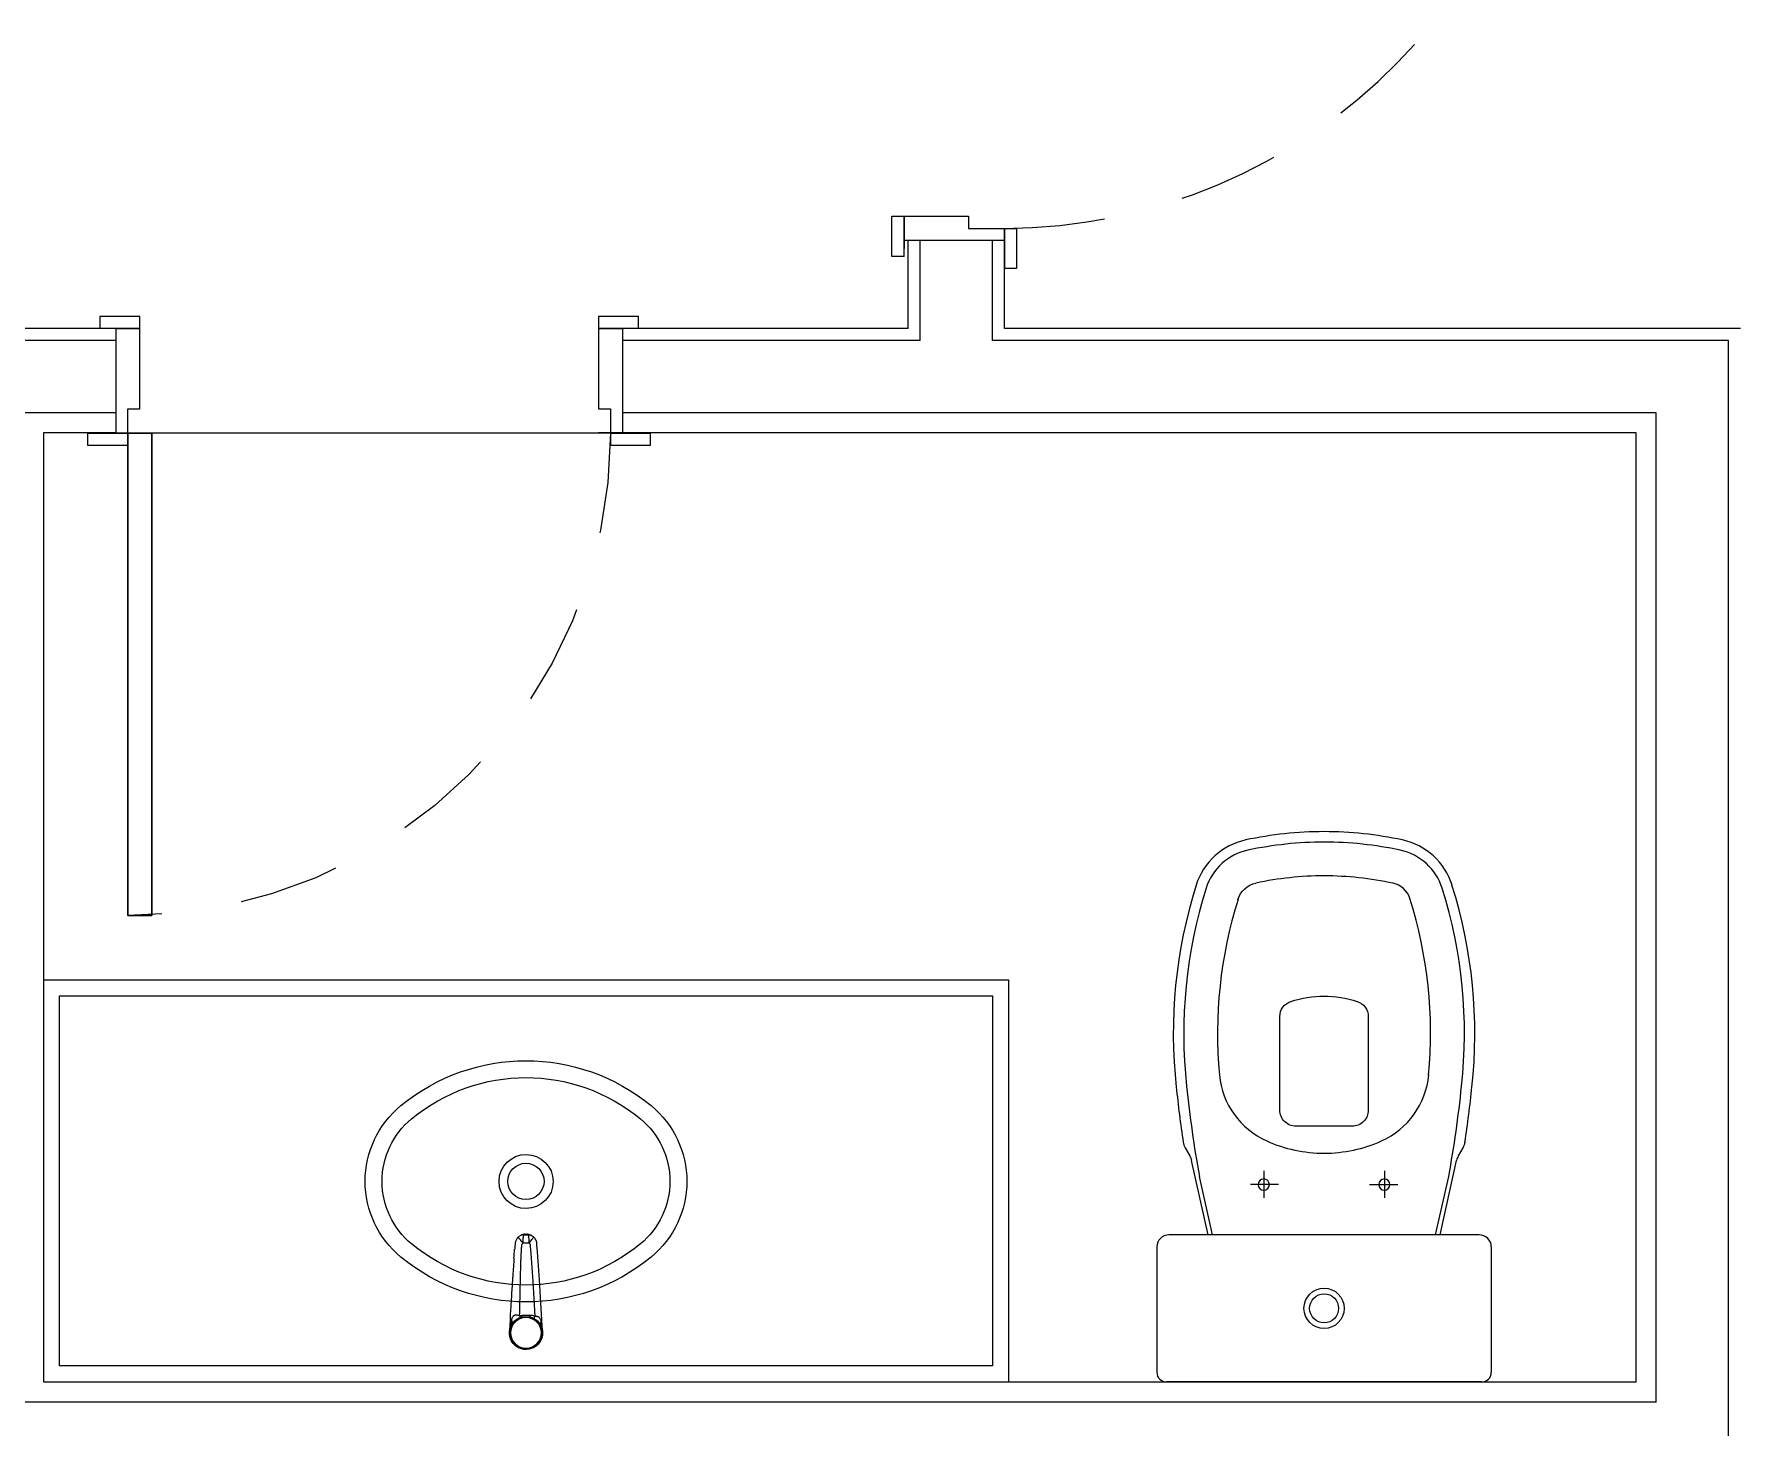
# Model space of a CAD drawing. Header units: millimetres. Extents: x 188.6 to 263.2, y 40.1 to 120.1.
# Drawn here: x 234.838 to 236.949, y 111.308 to 113.04 of the extents above; entities that cross this region are included whole.
import ezdxf

# ---------------------------------------------------------------- set-up
doc = ezdxf.new("R2010")
doc.units = ezdxf.units.MM
doc.linetypes.add('_XREF_APTOS 605 E 606_R01$0$XREF-TIPO$0$HIDDEN2', pattern=[0.1875, 0.125, -0.0625])
doc.layers.add('ARQ', color=8, linetype='Continuous')
doc.layers.add('ARQ-BASE', color=8, linetype='Continuous')

# ---------------------------------------------------------------- blocks, each defined once
blk = doc.blocks.new('_XREF_APTOS 605 E 606_R01$0$XREF-TIPO$0$A$C281A5909')
at = {"layer": 'ARQ-BASE'}
for p, q in [((0.05, 0.755), (0.08, 0.755)), ((0.05, 0.155), (0.05, 0.755)), ((0.08, 0.755), (0.05, 0.755)), ((0.05, 0.755), (0.05, 0.155)), ((0.08, 0.755), (0.08, 0.155)), ((0.08, 0.155), (0.08, 0.755)), ((0.035, 0.0249), (0.035, 0.155)), ((0.08, 0.155), (0.05, 0.155)), ((0.05, 0.155), (0.08, 0.155)), ((0.65, 0.155), (0.08, 0.155)), ((0.665, 0.025), (0.665, 0.155))]:
    blk.add_line(p, q, dxfattribs=at)
at = {"layer": 'ARQ-BASE', "lineweight": 13}
for p, q in [((0, 0.155), (0, 0.17)), ((0, 0.17), (0.05, 0.17)), ((0.65, 0.155), (0.65, 0.17)), ((0.65, 0.17), (0.7, 0.17)), ((0.7, 0.17), (0.7, 0.155)), ((0, 0.155), (0.05, 0.155)), ((0.05, 0.155), (0.035, 0.155)), ((0.05, 0.155), (0.05, 0.125)), ((0.665, 0.155), (0.65, 0.155)), ((0.65, 0.125), (0.65, 0.155)), ((0.65, 0.155), (0.7, 0.155)), ((0.05, 0.125), (0.065, 0.125)), ((0.065, 0.125), (0.065, 0.025)), ((0.635, 0.025), (0.635, 0.125)), ((0.635, 0.125), (0.65, 0.125)), ((0.065, 0.025), (0.015, 0.025)), ((0.015, 0.01), (0.015, 0.0249)), ((0.035, 0.025), (0.065, 0.025)), ((0.065, 0.025), (0.065, 0.01)), ((0.635, 0.025), (0.665, 0.025)), ((0.635, 0.01), (0.635, 0.025)), ((0.685, 0.025), (0.635, 0.025)), ((0.685, 0.025), (0.685, 0.01)), ((0.065, 0.01), (0.015, 0.01)), ((0.685, 0.01), (0.635, 0.01))]:
    blk.add_line(p, q, dxfattribs=at)
at = {"layer": 'ARQ-BASE', "color": 8, "linetype": '_XREF_APTOS 605 E 606_R01$0$XREF-TIPO$0$HIDDEN2'}
blk.add_arc((0.05, 0.155), 0.6, 0, 90, dxfattribs=at)
blk = doc.blocks.new('_XREF_APTOS 605 E 606_R01$0$vasosanit')
at = {"layer": 'ARQ-BASE', "extrusion": (0, 0, -1)}
for p, q in [((217.5781, 108.4194), (217.5839, 108.4094)), ((217.9234, 108.4194), (217.9176, 108.4094)), ((217.6066, 108.3113), (217.5861, 108.4037)), ((217.6758, 108.3908), (217.6758, 108.3574)), ((217.8257, 108.3908), (217.8257, 108.3574)), ((217.8949, 108.3113), (217.9154, 108.4037)), ((217.612, 108.3113), (217.5958, 108.3838)), ((217.6941, 108.3738), (217.6592, 108.3738)), ((217.8074, 108.3738), (217.8423, 108.3738)), ((217.8895, 108.3113), (217.9057, 108.3838)), ((217.5578, 108.3113), (217.9436, 108.3113)), ((217.5428, 108.2963), (217.5428, 108.1404)), ((217.9586, 108.2963), (217.9586, 108.1404)), ((217.5548, 108.1284), (217.9466, 108.1284))]:
    blk.add_line(p, q, dxfattribs=at)
for points in [[(-217.7095, 108.6016, -0.323845), (-217.6958, 108.5826), (-217.6958, 108.4663, -0.414214), (-217.7158, 108.4463), (-217.7857, 108.4463, -0.414214), (-217.8057, 108.4663), (-217.8057, 108.5826, -0.000018), (-217.8057, 108.5826, -0.323824), (-217.792, 108.6016, -0.160379), (-217.7095, 108.6016, 0.160379)], [(-217.8221, 108.428, 0.105502), (-217.7507, 108.4128, 0.105502), (-217.6793, 108.428)]]:
    blk.add_lwpolyline(points, format="xyb", dxfattribs=at)
at = {"layer": 'ARQ-BASE'}
for centre in [(217.6758, 108.3738), (217.8257, 108.3738)]:
    blk.add_circle(centre, 0.007, dxfattribs=at)
at = {"layer": 'ARQ-BASE', "extrusion": (0, 0, -1)}
for radius in [0.025, 0.018]:
    blk.add_circle((-217.7507, 108.2199), radius, dxfattribs=at)
for centre, radius, start, end in [((-217.7507, 108.3502), 0.4624, 77.837, 90.0069), ((-217.7508, 108.3502), 0.4624, 89.9931, 102.163), ((-217.6707, 108.7211), 0.083, 17.5138, 77.8297), ((-217.7507, 108.3502), 0.4494, 77.8311, 90.0006), ((-217.7507, 108.3502), 0.4494, 89.9994, 102.1689), ((-217.8307, 108.7211), 0.083, 102.1703, 162.4862), ((-217.6707, 108.7211), 0.07, 17.5106, 77.832), ((-217.8307, 108.7211), 0.07, 102.168, 162.4894), ((-217.6707, 108.7211), 0.028, 17.5066, 77.8279), ((-217.7507, 108.3502), 0.4074, 77.8291, 90.0002), ((-217.7507, 108.3502), 0.4074, 90.0119, 102.0081), ((-218.176, 108.5617), 0.6127, 353.7289, 17.51), ((-218.1759, 108.5618), 0.5997, 353.7335, 17.5088), ((-218.176, 108.5617), 0.5577, 354.6802, 17.5085), ((-217.3255, 108.5617), 0.5577, 162.6211, 185.3198), ((-217.3255, 108.5618), 0.5997, 162.4912, 186.2665), ((-217.3255, 108.5617), 0.6127, 162.49, 186.2711), ((-219.0702, 108.6488), 1.5111, 351.5285, 354.1727), ((-219.0705, 108.6514), 1.4988, 349.7178, 354.049), ((-217.7201, 108.5193), 0.0999, 294.0885, 354.6746), ((-217.7813, 108.5193), 0.0999, 185.3254, 245.9115), ((-216.431, 108.6514), 1.4988, 185.951, 190.2822), ((-216.4294, 108.6493), 1.513, 185.8403, 188.4774), ((-217.5953, 108.4294), 0.02, 329.8981, 351.5901), ((-217.9061, 108.4295), 0.02, 188.5565, 210.108), ((-217.5666, 108.3994), 0.02, 149.925, 167.6324), ((-217.9349, 108.3993), 0.0201, 12.5492, 30.1035), ((-217.5578, 108.2963), 0.015, 359.9948, 90.0052), ((-217.9437, 108.2963), 0.015, 89.9948, 180.0052), ((-217.5548, 108.1404), 0.012, 270.0046, 359.9954), ((-217.9466, 108.1404), 0.012, 180.0046, 269.9954)]:
    blk.add_arc(centre, radius, start, end, dxfattribs=at)
at = {"layer": 'ARQ-BASE'}
blk.add_arc((217.8292, 108.7194), 0.03, 17.3789, 77.9919, dxfattribs=at)
blk = doc.blocks.new('_XREF_APTOS 605 E 606_R01$0$XREF-TIPO$0$A$C433F3541')
at = {"layer": 'ARQ-BASE'}
for p, q in [((0.05, 0.14), (0.05, 0.825)), ((0.05, 0.825), (0.05, 0.14)), ((0.05, 0.825), (0.08, 0.825)), ((0.08, 0.825), (0.08, 0.14)), ((0.08, 0.14), (0.08, 0.825)), ((0, 0.155), (0.05, 0.155)), ((0, 0.14), (0, 0.155)), ((0.75, 0.155), (0.8, 0.155)), ((0.75, 0.14), (0.75, 0.155)), ((0.8, 0.155), (0.8, 0.14)), ((0, 0.14), (0.05, 0.14)), ((0.05, 0.14), (0.035, 0.14)), ((0.035, 0.015), (0.035, 0.14)), ((0.08, 0.14), (0.05, 0.14)), ((0.05, 0.14), (0.08, 0.14)), ((0.05, 0.14), (0.05, 0.095)), ((0.765, 0.14), (0.75, 0.14)), ((0.75, 0.095), (0.75, 0.14)), ((0.75, 0.14), (0.8, 0.14)), ((0.765, 0.14), (0.765, 0.015)), ((0.05, 0.095), (0.065, 0.095)), ((0.065, 0.095), (0.065, 0.015)), ((0.735, 0.095), (0.75, 0.095)), ((0.735, 0.015), (0.735, 0.095)), ((0.015, 0), (0.015, 0.015)), ((0.065, 0.015), (0.015, 0.015)), ((0.065, 0), (0.015, 0)), ((0.035, 0.015), (0.065, 0.015)), ((0.065, 0.015), (0.065, 0)), ((0.735, 0), (0.735, 0.015)), ((0.735, 0.015), (0.775, 0.015)), ((0.785, 0.015), (0.735, 0.015)), ((0.785, 0), (0.735, 0)), ((0.785, 0.015), (0.785, 0))]:
    blk.add_line(p, q, dxfattribs=at)
at = {"layer": 'ARQ-BASE', "color": 8, "linetype": '_XREF_APTOS 605 E 606_R01$0$XREF-TIPO$0$HIDDEN2'}
blk.add_arc((0.0627, 0.1378), 0.6873, 0.1848, 91.0562, dxfattribs=at)
blk = doc.blocks.new('_XREF_APTOS 605 E 606_R01$0$A$C2D591F4F')
at = {"layer": 'ARQ-BASE'}
for p, q in [((0.1865, 0.1318), (0.1865, 0.132)), ((0.2037, 0.1324), (0.1963, 0.1324)), ((0.203, 0.1425), (0.197, 0.1425)), ((0.1949, 0.0422), (0.2051, 0.0422)), ((0.1949, 0.0404), (0.1949, 0.0422)), ((0.2051, 0.0404), (0.2051, 0.0422)), ((0.1794, 0.0224), (0.1794, 0.0222)), ((0.1794, 0.0222), (0.1794, 0.0222)), ((0.2051, 0.0404), (0.1949, 0.0404)), ((0.2205, 0.0239), (0.2205, 0.0239)), ((0.2205, 0.0239), (0.2205, 0.0235))]:
    blk.add_line(p, q, dxfattribs=at)
for points in [[(0.3556, 0.3031, 0.358974), (0.0444, 0.3031, 0.471698), (0.0444, 0.1149, 0.358974), (0.3556, 0.1149, 0.471698)], [(0.3422, 0.2869, 0.358974), (0.0578, 0.2869, 0.471698), (0.0578, 0.1311, 0.358974), (0.3422, 0.1311, 0.471698)], [(0.2, 0.2315, 1), (0.2, 0.1865, 1)]]:
    blk.add_lwpolyline(points, format="xyb", close=True, dxfattribs=at)
blk.add_lwpolyline([(0.2335, 0.209, 336.274616), (0.2335, 0.2086)], format="xyb", dxfattribs=at)
for points in [[(0.1794, 0.0225, 0), (0.1805, 0.0438, 0), (0.1818, 0.0651, 0), (0.1832, 0.0864, 0), (0.1844, 0.1039, 0), (0.1857, 0.1215, 0), (0.1863, 0.1302, 0), (0.1864, 0.1312, 0), (0.1864, 0.1316, 0), (0.1865, 0.1318, 0)], [(0.1865, 0.132, 0), (0.1865, 0.132, 0), (0.1865, 0.1325, 0), (0.1866, 0.1329, 0), (0.1867, 0.1334, 0), (0.1869, 0.1339, 0), (0.1869, 0.1339, 0)], [(0.1869, 0.1339, 0), (0.1869, 0.1339, 0), (0.1871, 0.1347, 0), (0.1875, 0.1356, 0), (0.1879, 0.1364, 0), (0.1885, 0.1374, 0), (0.1891, 0.1383, 0), (0.1899, 0.1391, 0), (0.1907, 0.1399, 0)], [(0.1963, 0.1324, 0), (0.196, 0.132, 0), (0.1957, 0.1317, 0), (0.1954, 0.1314, 0), (0.1952, 0.131, 0), (0.1951, 0.1307, 0), (0.1949, 0.1303, 0), (0.1948, 0.1298, 0), (0.1947, 0.1293, 0), (0.1946, 0.1287, 0), (0.1946, 0.1281, 0), (0.1939, 0.1194, 0), (0.1926, 0.1019, 0), (0.1914, 0.0844, 0), (0.1901, 0.063, 0), (0.1888, 0.0415, 0)], [(0.1963, 0.1324, 0), (0.1953, 0.1334, 0), (0.1943, 0.1345, 0), (0.1935, 0.1355, 0), (0.1926, 0.1365, 0), (0.192, 0.1375, 0), (0.1914, 0.1383, 0), (0.191, 0.1389, 0), (0.1907, 0.1394, 0), (0.1906, 0.1398, 0), (0.1907, 0.1399, 0)], [(0.1907, 0.1399, 0), (0.1911, 0.1402, 0), (0.1914, 0.1406, 0), (0.1918, 0.1409, 0), (0.192, 0.141, 0), (0.1921, 0.141, 0), (0.1922, 0.1411, 0), (0.1923, 0.1412, 0), (0.1923, 0.1412, 0), (0.1924, 0.1412, 0), (0.1924, 0.1413, 0), (0.1924, 0.1413, 0), (0.1924, 0.1413, 0), (0.1924, 0.1413, 0)], [(0.197, 0.1425, 0), (0.1956, 0.1424, 0), (0.1942, 0.1421, 0), (0.193, 0.1416, 0), (0.1924, 0.1413, 0)], [(0.197, 0.1425, 0), (0.197, 0.1424, 0), (0.1969, 0.1422, 0), (0.1969, 0.142, 0), (0.1969, 0.1418, 0), (0.1969, 0.1415, 0), (0.1969, 0.1411, 0), (0.1968, 0.1407, 0), (0.1968, 0.1402, 0), (0.1968, 0.1397, 0), (0.1967, 0.1392, 0), (0.1967, 0.1386, 0), (0.1966, 0.138, 0), (0.1966, 0.1374, 0), (0.1966, 0.137, 0), (0.1965, 0.1363, 0), (0.1965, 0.1355, 0), (0.1964, 0.1348, 0), (0.1964, 0.1341, 0), (0.1963, 0.1336, 0), (0.1963, 0.133, 0), (0.1963, 0.1324, 0)], [(0.199, 0.1433, 0), (0.1989, 0.1433, 0), (0.1987, 0.1432, 0), (0.1986, 0.1432, 0), (0.1984, 0.1431, 0), (0.1982, 0.1431, 0), (0.198, 0.143, 0), (0.1977, 0.1429, 0), (0.1974, 0.1428, 0), (0.197, 0.1425, 0)], [(0.202, 0.1433, 0), (0.201, 0.1434, 0), (0.2003, 0.1434, 0), (0.1995, 0.1434, 0), (0.1988, 0.1434, 0), (0.198, 0.1433, 0)], [(0.198, 0.1433, 0), (0.199, 0.1433, 0)], [(0.201, 0.1433, 0), (0.2008, 0.1433, 0), (0.2006, 0.1433, 0), (0.2005, 0.1434, 0), (0.2005, 0.1434, 0), (0.2004, 0.1434, 0), (0.2003, 0.1434, 0), (0.2002, 0.1434, 0), (0.2002, 0.1434, 0), (0.2001, 0.1434, 0), (0.2001, 0.1434, 0), (0.2, 0.1434, 0), (0.2, 0.1434, 0), (0.1999, 0.1434, 0), (0.1999, 0.1434, 0), (0.1998, 0.1434, 0), (0.1998, 0.1434, 0), (0.1996, 0.1434, 0), (0.1995, 0.1434, 0), (0.1994, 0.1433, 0), (0.1993, 0.1433, 0), (0.199, 0.1433, 0)], [(0.203, 0.1425, 0), (0.2026, 0.1427, 0), (0.2022, 0.1429, 0), (0.2018, 0.1431, 0), (0.2016, 0.1431, 0), (0.2014, 0.1432, 0), (0.2012, 0.1432, 0), (0.2011, 0.1433, 0), (0.201, 0.1433, 0), (0.201, 0.1433, 0)], [(0.201, 0.1433, 0), (0.202, 0.1433, 0), (0.202, 0.1433, 0)], [(0.2037, 0.1324, 0), (0.2036, 0.1331, 0), (0.2036, 0.1338, 0), (0.2035, 0.1346, 0), (0.2035, 0.1353, 0), (0.2034, 0.136, 0), (0.2034, 0.1366, 0), (0.2034, 0.1373, 0), (0.2033, 0.138, 0), (0.2033, 0.1386, 0), (0.2032, 0.1392, 0), (0.2032, 0.1396, 0), (0.2032, 0.14, 0), (0.2031, 0.1404, 0), (0.2031, 0.1408, 0), (0.2031, 0.1413, 0), (0.203, 0.1416, 0), (0.203, 0.1419, 0), (0.203, 0.1422, 0), (0.203, 0.1424, 0), (0.203, 0.1425, 0)], [(0.203, 0.1425, 0), (0.2044, 0.1424, 0), (0.2057, 0.1421, 0), (0.207, 0.1416, 0), (0.2075, 0.1413, 0)], [(0.2031, 0.1431, 0), (0.2035, 0.1431, 0), (0.204, 0.1429, 0), (0.2045, 0.1427, 0), (0.205, 0.1426, 0), (0.2055, 0.1424, 0), (0.206, 0.1421, 0), (0.2066, 0.1418, 0), (0.207, 0.1416, 0)], [(0.2037, 0.1324, 0), (0.204, 0.1327, 0), (0.2044, 0.1331, 0), (0.2048, 0.1335, 0), (0.2051, 0.134, 0), (0.2055, 0.1344, 0), (0.2059, 0.1348, 0), (0.2063, 0.1352, 0), (0.2066, 0.1357, 0), (0.207, 0.1361, 0), (0.2073, 0.1365, 0), (0.2076, 0.1369, 0), (0.2079, 0.1373, 0), (0.2082, 0.1377, 0), (0.2084, 0.138, 0), (0.2087, 0.1383, 0), (0.2088, 0.1386, 0), (0.209, 0.1389, 0), (0.2091, 0.1391, 0), (0.2092, 0.1393, 0), (0.2093, 0.1395, 0), (0.2093, 0.1396, 0), (0.2093, 0.1397, 0), (0.2093, 0.1398, 0), (0.2093, 0.1399, 0)], [(0.2079, 0.0421, 0), (0.2078, 0.0453, 0), (0.2077, 0.0486, 0), (0.2076, 0.0522, 0), (0.2075, 0.056, 0), (0.2075, 0.0595, 0), (0.2074, 0.0631, 0), (0.2074, 0.0642, 0), (0.2073, 0.0652, 0), (0.2073, 0.0662, 0), (0.2073, 0.0672, 0), (0.2073, 0.0682, 0), (0.2072, 0.0739, 0), (0.2071, 0.0795, 0), (0.2071, 0.0806, 0), (0.207, 0.0817, 0), (0.207, 0.0828, 0), (0.207, 0.0839, 0), (0.207, 0.0851, 0), (0.2069, 0.0862, 0), (0.2069, 0.0873, 0), (0.2069, 0.0884, 0), (0.2068, 0.0922, 0), (0.2067, 0.0959, 0), (0.2066, 0.0994, 0), (0.2065, 0.1029, 0), (0.2064, 0.1057, 0), (0.2063, 0.1085, 0), (0.2063, 0.1092, 0), (0.2062, 0.1099, 0), (0.2062, 0.1106, 0), (0.2062, 0.1113, 0), (0.2061, 0.112, 0), (0.2061, 0.1127, 0), (0.206, 0.1148, 0), (0.2059, 0.1168, 0), (0.2058, 0.1189, 0), (0.2057, 0.1209, 0), (0.2056, 0.1229, 0), (0.2055, 0.1248, 0), (0.2055, 0.1252, 0), (0.2054, 0.1256, 0), (0.2054, 0.126, 0), (0.2054, 0.1264, 0), (0.2054, 0.1267, 0), (0.2053, 0.1271, 0), (0.2053, 0.1275, 0), (0.2053, 0.1278, 0), (0.2053, 0.1282, 0), (0.2052, 0.1286, 0), (0.2052, 0.1289, 0), (0.2052, 0.1292, 0), (0.2052, 0.1294, 0), (0.2051, 0.1296, 0), (0.2051, 0.1298, 0), (0.2051, 0.13, 0), (0.205, 0.1302, 0), (0.205, 0.1303, 0), (0.2049, 0.1305, 0), (0.2049, 0.1306, 0), (0.2047, 0.131, 0), (0.2045, 0.1313, 0), (0.2043, 0.1316, 0), (0.2041, 0.1318, 0), (0.2039, 0.1321, 0), (0.2037, 0.1324, 0)], [(0.2093, 0.1399, 0), (0.2101, 0.1391, 0), (0.2108, 0.1382, 0), (0.2115, 0.1373, 0), (0.212, 0.1364, 0), (0.2124, 0.1357, 0), (0.2127, 0.1351, 0), (0.2129, 0.1344, 0), (0.213, 0.1342, 0)], [(0.213, 0.1342, 0), (0.213, 0.1339, 0), (0.2132, 0.1334, 0), (0.2133, 0.1329, 0), (0.2133, 0.1326, 0), (0.2133, 0.1325, 0), (0.2134, 0.1325, 0), (0.2134, 0.1324, 0), (0.2134, 0.1324, 0), (0.2134, 0.1324, 0), (0.2134, 0.1324, 0), (0.2134, 0.1324, 0), (0.2134, 0.1324, 0), (0.2134, 0.1324, 0), (0.2134, 0.1324, 0), (0.2134, 0.1324, 0), (0.2135, 0.1312, 0), (0.2136, 0.1304, 0), (0.2136, 0.1297, 0), (0.2137, 0.1289, 0), (0.2138, 0.1282, 0), (0.2138, 0.1275, 0), (0.2139, 0.1268, 0), (0.2139, 0.1263, 0), (0.214, 0.1257, 0), (0.214, 0.1251, 0), (0.214, 0.1247, 0)], [(0.2149, 0.1134, 0), (0.2149, 0.1126, 0), (0.215, 0.1121, 0), (0.215, 0.1117, 0), (0.2151, 0.1111, 0), (0.2151, 0.1106, 0), (0.2151, 0.1101, 0), (0.2152, 0.1098, 0), (0.2152, 0.1095, 0), (0.2152, 0.1092, 0), (0.2153, 0.1076, 0), (0.2154, 0.1059, 0), (0.2156, 0.104, 0), (0.2157, 0.1022, 0), (0.2158, 0.1002, 0), (0.216, 0.0982, 0), (0.2161, 0.0964, 0), (0.2162, 0.0947, 0), (0.2163, 0.0929, 0), (0.2165, 0.0911, 0), (0.2165, 0.0906, 0), (0.2165, 0.09, 0), (0.2165, 0.0899, 0), (0.2165, 0.0898, 0), (0.2166, 0.0896, 0), (0.2166, 0.0894, 0), (0.2166, 0.089, 0), (0.2166, 0.0884, 0), (0.2167, 0.0876, 0), (0.2168, 0.0868, 0), (0.2168, 0.0866, 0)], [(0.2168, 0.0866, 0), (0.2168, 0.0858, 0), (0.2169, 0.0846, 0), (0.217, 0.0838, 0), (0.217, 0.0829, 0), (0.217, 0.0826, 0), (0.217, 0.0824, 0), (0.2171, 0.0821, 0), (0.2171, 0.0818, 0), (0.2171, 0.0816, 0), (0.2171, 0.0813, 0), (0.2173, 0.0785, 0), (0.2175, 0.0759, 0), (0.2176, 0.0734, 0), (0.2178, 0.0711, 0), (0.2179, 0.0697, 0), (0.218, 0.068, 0), (0.2181, 0.0663, 0), (0.2182, 0.0647, 0), (0.2183, 0.0631, 0), (0.2185, 0.0596, 0), (0.2187, 0.0561, 0), (0.2189, 0.0527, 0), (0.2191, 0.0491, 0), (0.2195, 0.0426, 0), (0.2198, 0.0362, 0), (0.2202, 0.03, 0), (0.2205, 0.0239, 0)], [(0.1888, 0.0415, 0), (0.1903, 0.0418, 0), (0.1918, 0.0421, 0), (0.1933, 0.0422, 0), (0.1949, 0.0422, 0)], [(0.2079, 0.0421, 0), (0.2079, 0.0421, 0), (0.2081, 0.0421, 0), (0.2083, 0.0421, 0), (0.2085, 0.042, 0), (0.2088, 0.0421, 0), (0.2091, 0.0421, 0), (0.2099, 0.0422, 0), (0.2107, 0.0424, 0), (0.2112, 0.0425, 0), (0.2117, 0.0425, 0), (0.2121, 0.0426, 0), (0.2124, 0.0426, 0), (0.2128, 0.0426, 0), (0.213, 0.0425, 0), (0.2133, 0.0425, 0), (0.2136, 0.0424, 0), (0.2139, 0.0424, 0), (0.2142, 0.0423, 0), (0.2146, 0.0421, 0), (0.215, 0.0419, 0), (0.2152, 0.0417, 0), (0.2154, 0.0416, 0), (0.2158, 0.0412, 0), (0.2161, 0.0409, 0), (0.2164, 0.0405, 0), (0.2167, 0.0401, 0), (0.2171, 0.0394, 0), (0.2174, 0.0387, 0), (0.2176, 0.0381, 0), (0.2179, 0.0375, 0)], [(0.1794, 0.0225, 0), (0.1794, 0.0225, 0), (0.1794, 0.0225, 0), (0.1794, 0.0225, 0), (0.1794, 0.0225, 0), (0.1794, 0.0225, 0), (0.1794, 0.0225, 0), (0.1794, 0.0225, 0), (0.1794, 0.0226, 0), (0.1794, 0.0226, 0), (0.1794, 0.0227, 0), (0.1794, 0.0227, 0), (0.1794, 0.0229, 0), (0.1795, 0.0238, 0), (0.1796, 0.0247, 0), (0.18, 0.0284, 0), (0.1806, 0.0321, 0), (0.1811, 0.0348, 0)], [(0.1811, 0.0348, 0), (0.1813, 0.0357, 0), (0.1816, 0.0366, 0), (0.1819, 0.0374, 0), (0.1824, 0.0382, 0), (0.1827, 0.0387, 0), (0.183, 0.0392, 0), (0.1833, 0.0395, 0), (0.1836, 0.0397, 0), (0.1839, 0.04, 0), (0.1842, 0.0402, 0), (0.1846, 0.0404, 0), (0.1849, 0.0405, 0), (0.1852, 0.0406, 0), (0.1854, 0.0407, 0), (0.1858, 0.0408, 0), (0.1864, 0.0409, 0), (0.1869, 0.041, 0), (0.1873, 0.041, 0), (0.1877, 0.0411, 0), (0.1881, 0.0412, 0), (0.1883, 0.0413, 0), (0.1885, 0.0413, 0), (0.1886, 0.0414, 0), (0.1888, 0.0415, 0)], [(0.1814, 0.0297, 0), (0.1818, 0.0308, 0), (0.1819, 0.0321, 0), (0.1816, 0.0334, 0), (0.1811, 0.0348, 0)], [(0.1896, 0.0382, 0), (0.1885, 0.0376, 0), (0.1871, 0.0365, 0), (0.1857, 0.0354, 0), (0.1848, 0.0345, 0), (0.184, 0.0336, 0), (0.1833, 0.0328, 0), (0.1827, 0.0319, 0), (0.182, 0.0308, 0), (0.1814, 0.0297, 0)], [(0.1896, 0.0382, 0), (0.1892, 0.0401, 0), (0.1888, 0.0415, 0)], [(0.2177, 0.0314, 0), (0.2172, 0.0321, 0), (0.2165, 0.033, 0), (0.2158, 0.034, 0), (0.2148, 0.035, 0), (0.2138, 0.0359, 0), (0.2126, 0.0369, 0), (0.2113, 0.0377, 0), (0.2104, 0.0382, 0), (0.2095, 0.0387, 0), (0.2086, 0.0392, 0), (0.2076, 0.0396, 0)], [(0.2177, 0.0314, 0), (0.2172, 0.0325, 0), (0.217, 0.0338, 0), (0.2171, 0.0352, 0), (0.2175, 0.0366, 0), (0.2179, 0.0375, 0)], [(0.2179, 0.0375, 0), (0.2186, 0.0348, 0), (0.2193, 0.032, 0), (0.2199, 0.0284, 0), (0.2202, 0.0264, 0), (0.2204, 0.0252, 0), (0.2204, 0.0245, 0), (0.2204, 0.0242, 0), (0.2204, 0.0242, 0), (0.2205, 0.0241, 0), (0.2205, 0.024, 0), (0.2205, 0.024, 0), (0.2205, 0.0239, 0), (0.2205, 0.0239, 0), (0.2205, 0.0239, 0), (0.2205, 0.0239, 0), (0.2205, 0.0239, 0), (0.2205, 0.0239, 0)]]:
    blk.add_polyline3d(points, dxfattribs=at)
blk.add_circle((0.2, 0.0206), 0.0191, dxfattribs=at)
for centre, radius, start, end in [((0.1998, 0.1299), 0.0136, 102.4001, 123.0332), ((0.1992, 0.1325), 0.0109, 96.4456, 102.3614), ((0.2007, 0.1325), 0.0109, 77.2283, 83.0963), ((0.2001, 0.13), 0.0135, 47.2407, 56.8896), ((-2.8004, -0.1088), 3.0235, 4.2155, 4.4292), ((0.2052, 0.0157), 0.0265, 84.0406, 90.134), ((0.2, 0.0206), 0.0207, 180, 31.2083), ((0.2, 0.0206), 0.0207, 154.1045, 180), ((0.2, 0.0206), 0.0204, 104.4666, 75.5334), ((0.2, 0.0206), 0.0195, 0, 180), ((0.2, 0.0206), 0.0195, 90, 180), ((0.1999, 0.0205), 0.0205, 104.0619, 120.0027), ((0.2, 0.0206), 0.0195, 0, 90), ((0.2001, 0.0205), 0.0205, 68.4737, 75.9324), ((0.7771, -0.0201), 0.5726, 173.7595, 174.015), ((0.2, 0.0206), 0.0195, 180, 0)]:
    blk.add_arc(centre, radius, start, end, dxfattribs=at)
blk = doc.blocks.new('A$C1BFF5DEF')
at = {"layer": 'ARQ-BASE', "color": 8}
for p, q in [((37.0352, 3.6198), (37.0352, 3.7292)), ((37.0502, 3.6048), (37.0502, 3.7292)), ((37.1402, 3.6048), (37.1402, 3.7292)), ((37.1552, 3.6198), (37.1552, 3.7292)), ((36.0502, 3.6198), (35.8302, 3.6198)), ((36.0502, 3.6198), (36.0502, 3.4898)), ((37.0352, 3.6198), (36.6502, 3.6198)), ((36.6802, 3.6198), (36.6802, 3.4898)), ((38.0703, 3.6198), (37.1552, 3.6198)), ((36.0502, 3.6048), (35.8452, 3.6048)), ((37.0502, 3.6048), (36.6802, 3.6048)), ((38.0553, 3.6048), (37.1402, 3.6048)), ((38.0553, -1.5651), (38.0553, 3.6048)), ((36.0502, 3.5148), (35.9352, 3.5148)), ((37.9653, 3.5148), (36.6802, 3.5148)), ((37.9653, 2.2849), (37.9653, 3.5148)), ((36.0502, 3.4898), (35.9602, 3.4898)), ((37.9403, 3.4898), (36.6502, 3.4898)), ((37.9403, 2.3099), (37.9403, 3.4898)), ((37.9653, 2.2849), (35.9352, 2.2849))]:
    blk.add_line(p, q, dxfattribs=at)
for points in [[(35.9602, 3.4898), (35.9602, 2.3099), (37.9403, 2.3099)], [(35.9602, 2.8099), (37.1602, 2.8099), (37.1602, 2.3099)]]:
    blk.add_lwpolyline(points, dxfattribs=at)
blk.add_lwpolyline([(37.1402, 2.7899), (37.1402, 2.3299), (35.9802, 2.3299), (35.9802, 2.7899)], close=True, dxfattribs=at)
at = {"layer": 'ARQ-BASE', "color": 8, "rotation": 270}
blk.add_blockref('_XREF_APTOS 605 E 606_R01$0$XREF-TIPO$0$A$C433F3541', (37.0152, 4.4942), dxfattribs=at)
at = {"layer": 'ARQ-BASE', "color": 8, "xscale": -1, "rotation": 180}
blk.add_blockref('_XREF_APTOS 605 E 606_R01$0$XREF-TIPO$0$A$C281A5909', (36.0152, 3.6447), dxfattribs=at)
at = {"layer": 'ARQ-BASE', "color": 8, "xscale": -1}
for name, p in [('_XREF_APTOS 605 E 606_R01$0$vasosanit', (255.3032, -105.8185)), ('_XREF_APTOS 605 E 606_R01$0$A$C2D591F4F', (36.7602, 2.3503))]:
    blk.add_blockref(name, p, dxfattribs=at)

msp = doc.modelspace()

# ---------------------------------------------------------------- block references
at = {"layer": 'ARQ'}
msp.add_blockref('A$C1BFF5DEF', (198.8891, 109.0543), dxfattribs=at)

doc.saveas('drawing.dxf')
